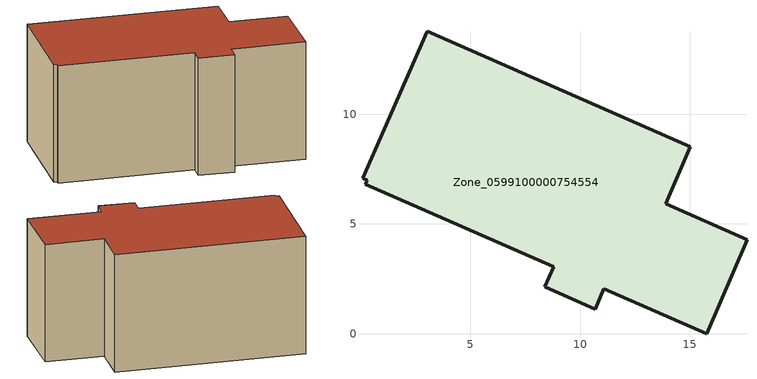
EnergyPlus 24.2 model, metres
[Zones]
Zone_0599100000754554
 floor ground (C_G): 0.08,7.09 3.04,13.78 15.01,8.52 13.89,5.92 17.61,4.28 15.78,0 11.09,2.04 10.68,1.12 8.38,2.13 8.79,3.06 0.21,6.81 0.3,7 z0
 wall outside (C_F): 8.38,2.13 10.68,1.12 11.09,2.04 15.78,0 17.61,4.28 13.89,5.92 15.01,8.52 3.04,13.78 0.08,7.09 0.3,7 0.21,6.81 8.79,3.06 8.38,2.13 z0:8.45
 roof outside (C_R): 3.04,13.78 0.08,7.09 0.3,7 0.21,6.81 8.79,3.06 8.38,2.13 10.68,1.12 11.09,2.04 15.78,0 17.61,4.28 13.89,5.92 15.01,8.52 z8.45
[BUILDING]
Pand.0599100000754554: North Axis=0; Terrain=City; Loads Convergence Tolerance Value=0.04; Temperature Convergence Tolerance Value=0.4; Solar Distribution=FullExterior; Maximum Number of Warmup Days=25; Minimum Number of Warmup Days=1
[Site:Location]
Rotterdam.The.Hague.AP_ZH_NLD Design_Conditions: Latitude=51.96; Longitude=4.45; Time Zone=1; Elevation=-4.5
[SITE:GROUNDTEMPERATURE:BUILDINGSURFACE]
18, 18, 18, 18, 18, 18, 18, 18, 18, 18, 18, 18
[MATERIAL] Thermal Absorptance=0.9; Solar Absorptance=0.7; Visible Absorptance=0.7
Name | Roughness | Thickness | Conductivity | Density | Specific Heat
G.D.2006-2014 | MediumSmooth | 0.15 | 0.06 | 540 | 1210
F.D.2006-2014 | Rough | 0.3 | 0.12 | 1920 | 840
R.D.2006-2014 | MediumRough | 0.2 | 0.08 | 1500 | 1000
[CONSTRUCTION]
C_G: G.D.2006-2014
C_F: F.D.2006-2014
C_R: R.D.2006-2014
[ZONE]
Zone_0599100000754554: Type=1; Multiplier=1; Ceiling Height=Autocalculate; Volume=Autocalculate; Floor Area=autocalculate; Part of Total Floor Area=Yes
[ZONEINFILTRATION:DESIGNFLOWRATE]
Infil_Zone_0599100000754554: Zone or ZoneList or Space or SpaceList=Zone_0599100000754554; Schedule=AlwaysOn; Design Flow Rate Calculation Method=Flow/Area; Flow Rate per Floor Area=0.0021; Constant Term Coefficient=1; Temperature Term Coefficient=0; Velocity Term Coefficient=0; Velocity Squared Term Coefficient=0
[HVACTEMPLATE:ZONE:IDEALLOADSAIRSYSTEM]
Zone_0599100000754554: Maximum Heating Supply Air Temperature=50; Minimum Cooling Supply Air Temperature=13; Maximum Heating Supply Air Humidity Ratio=0.0156; Minimum Cooling Supply Air Humidity Ratio=0.0077; Heating Limit=NoLimit; Cooling Limit=NoLimit; Dehumidification Control Type=ConstantSensibleHeatRatio; Cooling Sensible Heat Ratio=0.7; Dehumidification Setpoint=60; Humidification Control Type=None; Humidification Setpoint=30; Outdoor Air Method=None; Outdoor Air Flow Rate per Person=0.00944; Outdoor Air Flow Rate per Zone Floor Area=0; Outdoor Air Flow Rate per Zone=0; Demand Controlled Ventilation Type=None; Outdoor Air Economizer Type=NoEconomizer; Heat Recovery Type=None; Sensible Heat Recovery Effectiveness=0.7; Latent Heat Recovery Effectiveness=0.65
[ZONECONTROL:THERMOSTAT]
ThermostatControl_Zone_0599100000754554: Zone or ZoneList=Zone_0599100000754554; Control Type Schedule=DualSetpointControlType; Control 1=Thermostat_Zone_0599100000754554; Temperature Difference Between Cutout And Setpoint=0
[THERMOSTATSETPOINT:DUALSETPOINT]
Thermostat_Zone_0599100000754554: Heating Setpoint Temperature Schedule=HeatingSetpoint_Zone_0599100000754554; Cooling Setpoint Temperature Schedule=CoolingSetpoint_Zone_0599100000754554
[SCHEDULE:COMPACT]
HeatingSetpoint_Zone_0599100000754554: Through: 12/31, For: AllDays, Until: 24:00, 21
CoolingSetpoint_Zone_0599100000754554: Through: 12/31, For: AllDays, Until: 24:00, 24
DualSetpointControlType: Through: 12/31, For: AllDays, Until: 24:00, 4
AlwaysOn: Through: 12/31, For: AllDays, Until: 24:00, 1
